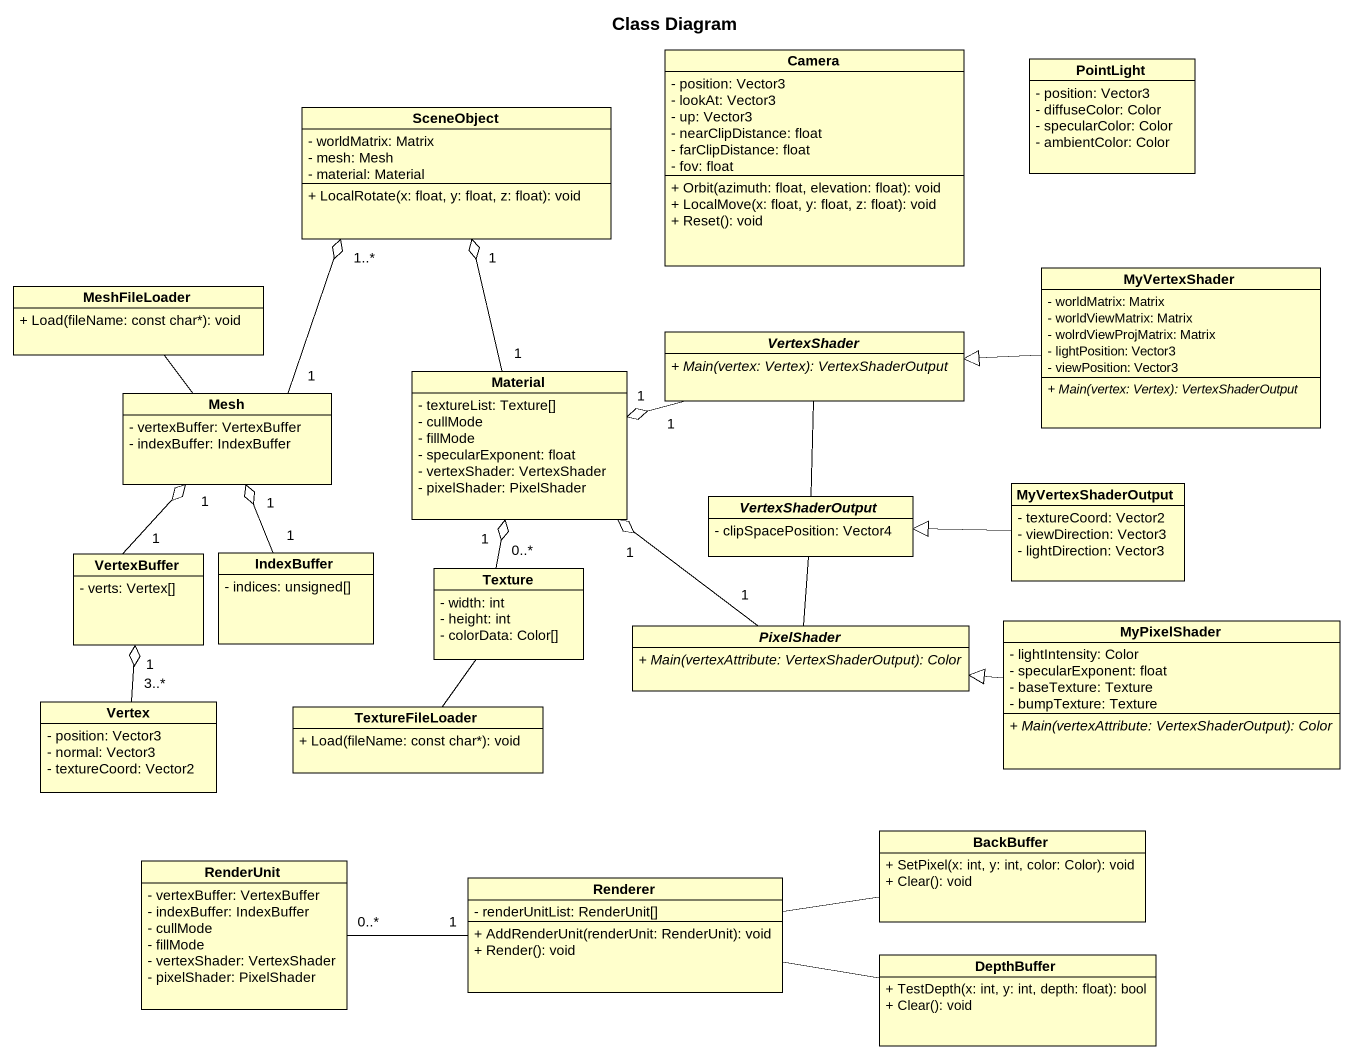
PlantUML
@startuml
title Class Diagram
hide circle
hide empty members
skinparam classAttributeIconSize 0
class Camera {
  - position: Vector3
  - lookAt: Vector3
  - up: Vector3
  - nearClipDistance: float
  - farClipDistance: float
  - fov: float
  + Orbit(azimuth: float, elevation: float): void
  + LocalMove(x: float, y: float, z: float): void
  + Reset(): void
}
class PointLight {
  - position: Vector3
  - diffuseColor: Color
  - specularColor: Color
  - ambientColor: Color
}
class SceneObject {
  - worldMatrix: Matrix
  - mesh: Mesh
  - material: Material
  + LocalRotate(x: float, y: float, z: float): void
}
class MyVertexShader {
  - worldMatrix: Matrix
  - worldViewMatrix: Matrix
  - wolrdViewProjMatrix: Matrix
  - lightPosition: Vector3
  - viewPosition: Vector3
  {abstract} + Main(vertex: Vertex): VertexShaderOutput
}
class MeshFileLoader {
  + Load(fileName: const char*): void
}
abstract class VertexShader {
  {abstract} + Main(vertex: Vertex): VertexShaderOutput
}
class Mesh {
  - vertexBuffer: VertexBuffer
  - indexBuffer: IndexBuffer
}
class Material {
  - textureList: Texture[]
  - cullMode
  - fillMode
  - specularExponent: float
  - vertexShader: VertexShader
  - pixelShader: PixelShader
}
abstract class VertexShaderOutput {
  - clipSpacePosition: Vector4
}
class MyVertexShaderOutput {
  - textureCoord: Vector2
  - viewDirection: Vector3
  - lightDirection: Vector3
}
class VertexBuffer {
  - verts: Vertex[]
}
class IndexBuffer {
  - indices: unsigned[]
}
class Texture {
  - width: int
  - height: int
  - colorData: Color[]
}
abstract class PixelShader {
  {abstract} + Main(vertexAttribute: VertexShaderOutput): Color
}
class MyPixelShader {
  - lightIntensity: Color
  - specularExponent: float
  - baseTexture: Texture
  - bumpTexture: Texture
  {abstract} + Main(vertexAttribute: VertexShaderOutput): Color
}
class Vertex {
  - position: Vector3
  - normal: Vector3
  - textureCoord: Vector2
}
class TextureFileLoader {
  + Load(fileName: const char*): void
}
class RenderUnit {
  - vertexBuffer: VertexBuffer
  - indexBuffer: IndexBuffer
  - cullMode
  - fillMode
  - vertexShader: VertexShader
  - pixelShader: PixelShader
}
class BackBuffer {
  + SetPixel(x: int, y: int, color: Color): void
  + Clear(): void
}
class Renderer {
  - renderUnitList: RenderUnit[]
  + AddRenderUnit(renderUnit: RenderUnit): void
  + Render(): void
}
class DepthBuffer {
  + TestDepth(x: int, y: int, depth: float): bool
  + Clear(): void
}
MyVertexShader -left-|> VertexShader
MeshFileLoader -- Mesh
VertexShader "1" -left-o "1" Material
Mesh "1" -up-o "1..*" SceneObject
Material "1" -up-o "1" SceneObject
VertexShaderOutput -up- VertexShader
VertexShaderOutput -- PixelShader
MyVertexShaderOutput -left-|> VertexShaderOutput
VertexBuffer "1" -up-o "1" Mesh
IndexBuffer "1" -up-o "1" Mesh
Texture "0..*" -up-o "1" Material
Texture -- TextureFileLoader
PixelShader "1" -up-o "1" Material
MyPixelShader -left-|> PixelShader
Vertex "3..*" -up-o "1" VertexBuffer
RenderUnit "0..*" -right- "1" Renderer
Renderer -right- BackBuffer
Renderer -right- DepthBuffer
@enduml
